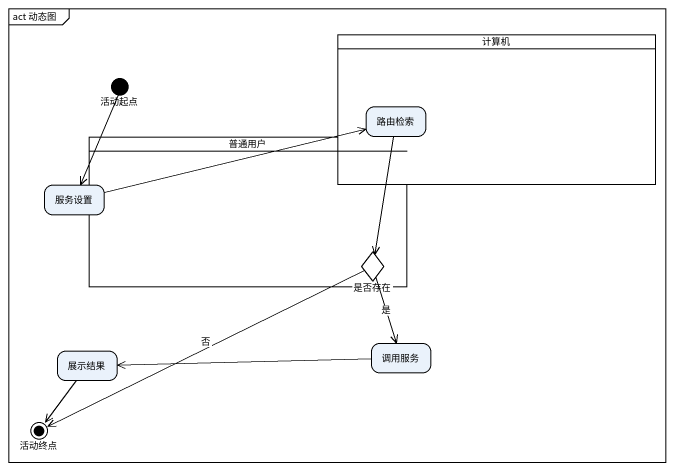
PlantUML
@startuml
mainframe act 动态图
hide empty description
state 计算机 <<partition>> {
  state 路由检索
}
state 活动起点 <<start>>
state 普通用户 <<partition>> {
  state 是否存在 <<choice>>
}
state 服务设置
state 展示结果
state 调用服务
state 活动终点 <<end>>
活动起点 --> 服务设置
路由检索 --> 是否存在
服务设置 -right-> 路由检索
是否存在 --> 调用服务 : 是
是否存在 -left-> 活动终点 : 否
展示结果 --> 活动终点
调用服务 -left-> 展示结果
@enduml
